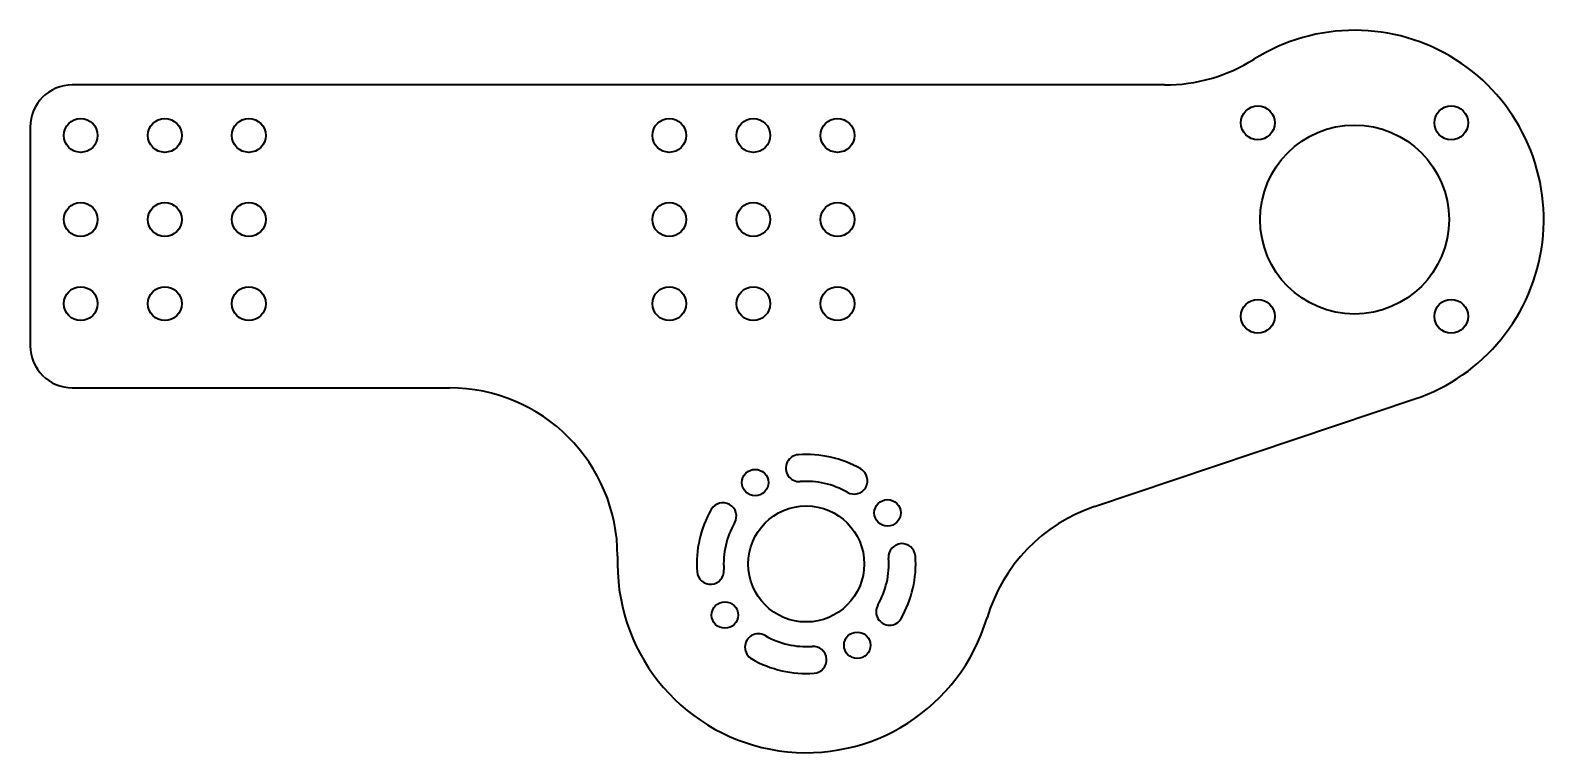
# Model space of a CAD drawing. Header units: inches. Extents: x -2.31 to 6.69, y -9.17 to -4.87.
import ezdxf

# ---------------------------------------------------------------- set-up
doc = ezdxf.new("R2010")
doc.units = ezdxf.units.IN
doc.header["$MEASUREMENT"] = 0
doc.layers.add('Visible', color=7, linetype='Continuous', lineweight=40)

msp = doc.modelspace()

# ---------------------------------------------------------------- linework, layer by layer
at = {"layer": 'Visible'}
for p, q in [((4.4331, -5.2), (-2.0625, -5.2)), ((-2.3125, -5.45), (-2.3125, -6.75)), ((-2.0625, -7), (0.1798, -7)), ((4.0168, -7.7058), (5.9206, -7.0665)), ((1.1798, -8), (1.1798, -8.047))]:
    msp.add_line(p, q, dxfattribs=at)
for centre, radius in [((-2.0125, -5.5), 0.1005), ((-1.5125, -5.5), 0.1005), ((-1.0125, -5.5), 0.1005), ((1.4875, -5.5), 0.1005), ((1.9875, -5.5), 0.1005), ((2.4875, -5.5), 0.1005), ((4.9875, -5.425), 0.1005), ((6.1375, -5.425), 0.1005), ((5.5625, -6), 0.5617), ((-2.0125, -6), 0.1005), ((-1.5125, -6), 0.1005), ((-1.0125, -6), 0.1005), ((1.4875, -6), 0.1005), ((1.9875, -6), 0.1005), ((2.4875, -6), 0.1005), ((-2.0125, -6.5), 0.1005), ((-1.5125, -6.5), 0.1005), ((-1.0125, -6.5), 0.1005), ((1.4875, -6.5), 0.1005), ((1.9875, -6.5), 0.1005), ((2.4875, -6.5), 0.1005), ((4.9875, -6.575), 0.1005), ((6.1375, -6.575), 0.1005), ((1.9982, -7.5634), 0.0787), ((2.3018, -8.047), 0.345), ((2.7854, -7.7434), 0.0787), ((1.8182, -8.3506), 0.0787), ((2.6054, -8.5306), 0.0787)]:
    msp.add_circle(centre, radius, dxfattribs=at)
for centre, radius, start, end in [((5.5625, -6), 1.125, 288.56242, 122.1068), ((4.4331, -4.2), 1, 270, 302.1068), ((-2.0625, -5.45), 0.25, 90, 180), ((-2.0625, -6.75), 0.25, 180, 270), ((0.1798, -8), 1, 0, 90), ((2.261, -7.4775), 0.08, 94.09383, 274.09383), ((2.3018, -8.047), 0.651, 60.14537, 94.09383), ((2.3018, -8.047), 0.491, 60.14537, 94.09383), ((2.586, -7.5518), 0.08, 240.14537, 60.14537), ((2.3018, -8.047), 0.651, 150.14537, 184.09383), ((1.8066, -7.7628), 0.08, 330.14537, 150.14537), ((4.3352, -8.6538), 1, 108.56242, 163.3852), ((2.3018, -8.047), 0.491, 150.14537, 184.09383), ((2.8713, -8.0062), 0.08, 4.09383, 184.09383), ((2.3018, -8.047), 0.651, 330.14537, 4.09383), ((2.3018, -8.047), 1.122, 180, 343.3852), ((1.7322, -8.0878), 0.08, 184.09383, 4.09383), ((2.3018, -8.047), 0.491, 330.14537, 4.09383), ((2.797, -8.3312), 0.08, 150.14537, 330.14537), ((2.0175, -8.5422), 0.08, 60.14537, 240.14537), ((2.3018, -8.047), 0.491, 240.14537, 274.09383), ((2.3425, -8.6165), 0.08, 274.09383, 94.09383), ((2.3018, -8.047), 0.651, 240.14537, 274.09383)]:
    msp.add_arc(centre, radius, start, end, dxfattribs=at)

doc.saveas('drawing.dxf')
